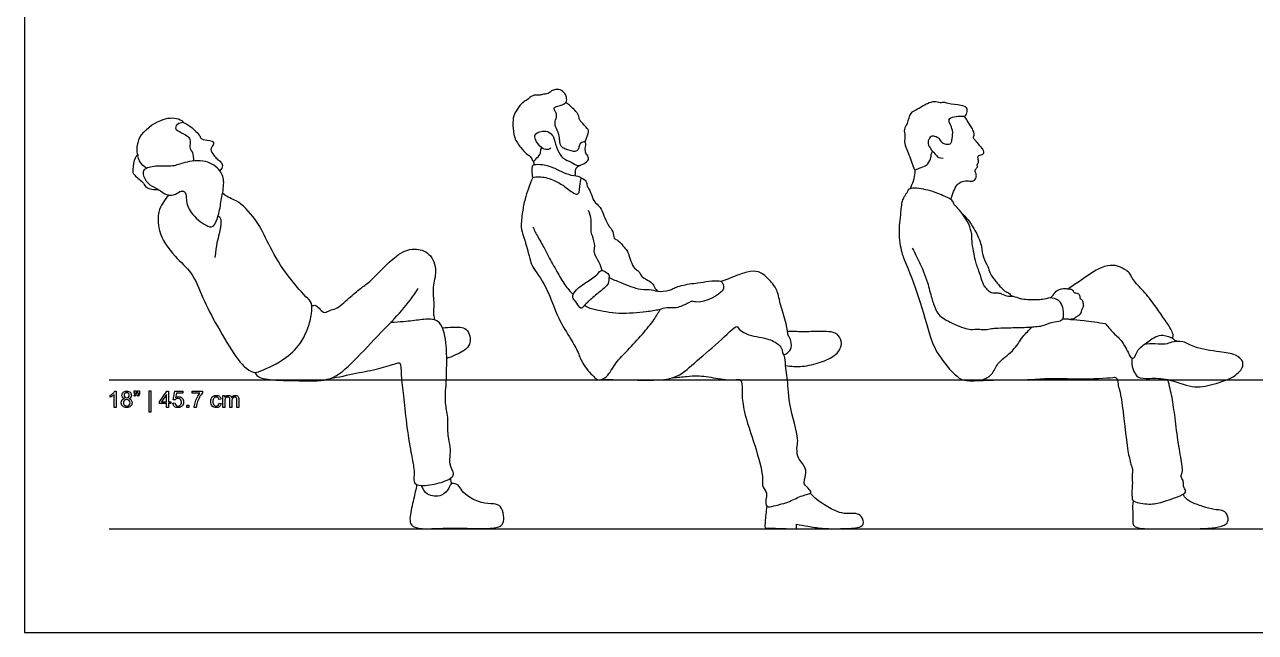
# Model space of a CAD drawing. Header units: millimetres. Extents: x 11.2 to 50.9, y -0.3 to 14.1.
# Drawn here: x 11.175 to 14.956, y 10.298 to 12.165 of the extents above; entities that cross this region are included whole.
import ezdxf

# ---------------------------------------------------------------- set-up
doc = ezdxf.new("R2010")
doc.units = ezdxf.units.MM
for name, color, linetype, true_color in [('AG-DIAGRAM', 7, 'Continuous', 0xfecc66), ('AG-GUIDES', 7, 'Continuous', 0xcccccc), ('AG-PEOPLE', 7, 'Continuous', 0x66ccff), ('X-VPRT', 6, 'Continuous', 0xff00ff)]:
    doc.layers.add(name, color=color, linetype=linetype, true_color=true_color)

msp = doc.modelspace()

# ---------------------------------------------------------------- linework, layer by layer
at = {"layer": 'AG-DIAGRAM'}
msp.add_line((11.4354, 10.6163), (21.0321, 10.6163), dxfattribs=at)
at = {"layer": 'AG-GUIDES'}
msp.add_line((11.4354, 11.0735), (21.0321, 11.0735), dxfattribs=at)
for points in [[(11.4527, 11.0393), (11.4567, 11.0393), (11.4567, 10.989)], [(11.5115, 11.0323), (11.5115, 11.0396), (11.5181, 11.0396), (11.5181, 11.0338)], [(11.522, 11.0323), (11.522, 11.0396), (11.5286, 11.0396), (11.5286, 11.0338)], [(11.6377, 11.0118), (11.6317, 11.0125), (11.6368, 11.0384), (11.6615, 11.0384), (11.6615, 11.0323), (11.6416, 11.0323), (11.6389, 11.0188)], [(11.6895, 11.0323), (11.6895, 11.0384), (11.722, 11.0384), (11.722, 11.0335)], [(11.4383, 11.0206), (11.4383, 11.0266)], [(11.4567, 10.989), (11.4506, 10.989), (11.4506, 11.0281)], [(11.5124, 11.023), (11.5109, 11.0254)], [(11.5148, 11.0323), (11.5115, 11.0323)], [(11.5229, 11.023), (11.5214, 11.0254)], [(11.5253, 11.0323), (11.522, 11.0323)], [(11.6308, 11.0019), (11.6371, 11.0025)], [(11.7139, 11.0323), (11.6895, 11.0323)], [(11.7783, 11.0146), (11.7723, 11.0137)], [(11.7729, 11.0022), (11.7789, 11.0013)], [(11.7841, 10.989), (11.7841, 11.0251), (11.7898, 11.0251), (11.7898, 11.02)], [(11.7904, 11.0076), (11.7904, 10.989), (11.7841, 10.989)], [(11.8118, 11.01), (11.8118, 10.989), (11.8058, 10.989), (11.8058, 11.0125)], [(11.8335, 11.0137), (11.8335, 10.989), (11.8271, 10.989), (11.8271, 11.0115)], [(11.7027, 10.989), (11.6964, 10.989)]]:
    msp.add_lwpolyline(points, dxfattribs=at)
for points in [[(11.5576, 10.9745), (11.5576, 11.0399), (11.563, 11.0399), (11.563, 10.9745)], [(11.6115, 10.989), (11.6115, 11.0007), (11.5898, 11.0007), (11.5898, 11.0064), (11.6127, 11.039), (11.6175, 11.039), (11.6175, 11.0064), (11.6244, 11.0064), (11.6244, 11.0007), (11.6175, 11.0007), (11.6175, 10.989)], [(11.6115, 11.0064), (11.6115, 11.029), (11.5958, 11.0064)], [(11.6732, 10.989), (11.6732, 10.9959), (11.6801, 10.9959), (11.6801, 10.989)]]:
    msp.add_lwpolyline(points, close=True, dxfattribs=at)
for points in [[(11.4473, 11.0323), (11.4497, 11.0347), (11.4515, 11.0368), (11.4527, 11.0393)], [(11.4783, 11.0353), (11.4811, 11.0378), (11.4844, 11.0393), (11.4889, 11.0393)], [(11.4889, 11.0393), (11.4931, 11.0393), (11.4967, 11.0378), (11.4994, 11.0353)], [(11.4383, 11.0266), (11.4416, 11.0281), (11.4446, 11.0302), (11.4473, 11.0323)], [(11.4446, 11.0239), (11.4422, 11.0224), (11.4401, 11.0212), (11.4383, 11.0206)], [(11.4506, 11.0281), (11.4491, 11.0266), (11.447, 11.0251), (11.4446, 11.0239)], [(11.4723, 11.0034), (11.4723, 11.0064), (11.4732, 11.0091), (11.4747, 11.0115)], [(11.4768, 10.9923), (11.4738, 10.9953), (11.4723, 10.9989), (11.4723, 11.0034)], [(11.4744, 11.0263), (11.4744, 11.0299), (11.4756, 11.0329), (11.4783, 11.0353)], [(11.4762, 11.02), (11.475, 11.0218), (11.4744, 11.0239), (11.4744, 11.0263)], [(11.4747, 11.0115), (11.4765, 11.0137), (11.4789, 11.0152), (11.482, 11.0161)], [(11.482, 11.0161), (11.4792, 11.017), (11.4774, 11.0182), (11.4762, 11.02)], [(11.4817, 11.0103), (11.4795, 11.0085), (11.4786, 11.0061), (11.4786, 11.0034)], [(11.4786, 11.0034), (11.4786, 11.0016), (11.4792, 10.9998), (11.4798, 10.9983)], [(11.4829, 11.0317), (11.4814, 11.0302), (11.4808, 11.0284), (11.4808, 11.0263)], [(11.4808, 11.0263), (11.4808, 11.0239), (11.4814, 11.0221), (11.4829, 11.0206)], [(11.4889, 11.0134), (11.4859, 11.0134), (11.4835, 11.0125), (11.4817, 11.0103)], [(11.4889, 11.0341), (11.4865, 11.0341), (11.4847, 11.0332), (11.4829, 11.0317)], [(11.4829, 11.0206), (11.4844, 11.0191), (11.4865, 11.0185), (11.4889, 11.0185)], [(11.4946, 11.0317), (11.4931, 11.0332), (11.4913, 11.0341), (11.4889, 11.0341)], [(11.4889, 11.0185), (11.4913, 11.0185), (11.4931, 11.0191), (11.4946, 11.0206)], [(11.4961, 11.0103), (11.4943, 11.0125), (11.4916, 11.0134), (11.4889, 11.0134)], [(11.497, 11.026), (11.497, 11.0284), (11.4961, 11.0302), (11.4946, 11.0317)], [(11.4946, 11.0206), (11.4961, 11.0221), (11.497, 11.0239), (11.497, 11.026)], [(11.5015, 11.02), (11.5003, 11.0182), (11.4985, 11.017), (11.4958, 11.0161)], [(11.4958, 11.0161), (11.4991, 11.0149), (11.5012, 11.0134), (11.503, 11.0112)], [(11.4991, 11.0031), (11.4991, 11.0061), (11.4982, 11.0085), (11.4961, 11.0103)], [(11.4961, 10.9959), (11.4982, 10.9977), (11.4991, 11.0001), (11.4991, 11.0031)], [(11.4994, 11.0353), (11.5021, 11.0326), (11.5033, 11.0296), (11.5033, 11.026)], [(11.5054, 11.0031), (11.5054, 10.9989), (11.5039, 10.9953), (11.5009, 10.9923)], [(11.5033, 11.026), (11.5033, 11.0236), (11.5027, 11.0218), (11.5015, 11.02)], [(11.503, 11.0112), (11.5045, 11.0088), (11.5054, 11.0061), (11.5054, 11.0031)], [(11.5109, 11.0254), (11.5121, 11.026), (11.513, 11.0266), (11.5136, 11.0278)], [(11.5169, 11.0272), (11.516, 11.0254), (11.5145, 11.0239), (11.5124, 11.023)], [(11.5136, 11.0278), (11.5142, 11.029), (11.5145, 11.0305), (11.5148, 11.0323)], [(11.5181, 11.0338), (11.5181, 11.0308), (11.5178, 11.0284), (11.5169, 11.0272)], [(11.5214, 11.0254), (11.5226, 11.026), (11.5235, 11.0266), (11.5241, 11.0278)], [(11.5274, 11.0272), (11.5265, 11.0254), (11.525, 11.0239), (11.5229, 11.023)], [(11.5241, 11.0278), (11.5247, 11.029), (11.525, 11.0305), (11.5253, 11.0323)], [(11.5286, 11.0338), (11.5286, 11.0308), (11.5283, 11.0284), (11.5274, 11.0272)], [(11.6356, 10.9917), (11.6329, 10.9944), (11.6311, 10.9977), (11.6308, 11.0019)], [(11.6371, 11.0025), (11.6377, 10.9992), (11.6389, 10.9971), (11.6404, 10.9953)], [(11.6413, 11.0152), (11.6398, 11.0143), (11.6386, 11.0131), (11.6377, 11.0118)], [(11.6389, 11.0188), (11.6419, 11.0209), (11.6449, 11.0221), (11.6482, 11.0221)], [(11.6467, 11.0167), (11.6446, 11.0167), (11.6428, 11.0161), (11.6413, 11.0152)], [(11.6545, 11.0137), (11.6524, 11.0155), (11.6497, 11.0167), (11.6467, 11.0167)], [(11.6482, 11.0221), (11.6527, 11.0221), (11.6564, 11.0206), (11.6594, 11.0176)], [(11.6542, 10.9965), (11.6564, 10.9986), (11.6573, 11.0016), (11.6573, 11.0052)], [(11.6573, 11.0052), (11.6573, 11.0088), (11.6564, 11.0115), (11.6545, 11.0137)], [(11.6594, 11.0176), (11.6624, 11.0146), (11.6639, 11.0106), (11.6639, 11.0058)], [(11.6639, 11.0058), (11.6639, 11.0013), (11.6627, 10.9974), (11.66, 10.9941)], [(11.6964, 10.989), (11.6964, 10.9929), (11.6973, 10.9974), (11.6988, 11.0031)], [(11.6988, 11.0031), (11.7003, 11.0085), (11.7024, 11.014), (11.7051, 11.0194)], [(11.7051, 11.0025), (11.7039, 10.9983), (11.703, 10.9938), (11.7027, 10.989)], [(11.7051, 11.0194), (11.7079, 11.0245), (11.7109, 11.0287), (11.7139, 11.0323)], [(11.7124, 11.02), (11.7094, 11.0143), (11.707, 11.0085), (11.7051, 11.0025)], [(11.722, 11.0335), (11.7187, 11.0302), (11.7157, 11.0257), (11.7124, 11.02)], [(11.7473, 11.0067), (11.7473, 11.0106), (11.7479, 11.0143), (11.7491, 11.017)], [(11.7518, 10.9929), (11.7488, 10.9962), (11.7473, 11.0007), (11.7473, 11.0067)], [(11.7491, 11.017), (11.7506, 11.02), (11.7524, 11.0224), (11.7551, 11.0236)], [(11.7564, 11.0176), (11.7545, 11.0155), (11.7536, 11.0118), (11.7536, 11.007)], [(11.7536, 11.007), (11.7536, 11.0022), (11.7545, 10.9986), (11.7564, 10.9965)], [(11.7551, 11.0236), (11.7579, 11.0251), (11.7606, 11.026), (11.7639, 11.026)], [(11.7642, 11.0209), (11.7609, 11.0209), (11.7585, 11.0197), (11.7564, 11.0176)], [(11.7639, 11.026), (11.7678, 11.026), (11.7711, 11.0248), (11.7735, 11.023)], [(11.7693, 11.0191), (11.7678, 11.0203), (11.766, 11.0209), (11.7642, 11.0209)], [(11.7723, 11.0137), (11.7717, 11.0161), (11.7708, 11.0179), (11.7693, 11.0191)], [(11.7699, 10.9953), (11.7714, 10.9968), (11.7723, 10.9989), (11.7729, 11.0022)], [(11.7735, 11.023), (11.7759, 11.0209), (11.7777, 11.0182), (11.7783, 11.0146)], [(11.7789, 11.0013), (11.7783, 10.9971), (11.7765, 10.9938), (11.7738, 10.9917)], [(11.7898, 11.02), (11.7907, 11.0218), (11.7922, 11.0233), (11.7943, 11.0242)], [(11.7913, 11.0152), (11.7907, 11.0134), (11.7904, 11.0109), (11.7904, 11.0076)], [(11.7946, 11.0191), (11.7931, 11.0182), (11.7919, 11.017), (11.7913, 11.0152)], [(11.7943, 11.0242), (11.7961, 11.0254), (11.7982, 11.026), (11.8006, 11.026)], [(11.7994, 11.0206), (11.7976, 11.0206), (11.7961, 11.0203), (11.7946, 11.0191)], [(11.8042, 11.0185), (11.8033, 11.02), (11.8015, 11.0206), (11.7994, 11.0206)], [(11.8006, 11.026), (11.8033, 11.026), (11.8054, 11.0254), (11.8073, 11.0242)], [(11.8058, 11.0125), (11.8058, 11.0152), (11.8051, 11.0173), (11.8042, 11.0185)], [(11.8073, 11.0242), (11.8091, 11.023), (11.8103, 11.0215), (11.8109, 11.0197)], [(11.8109, 11.0197), (11.8139, 11.0239), (11.8175, 11.026), (11.822, 11.026)], [(11.8145, 11.0182), (11.8127, 11.0164), (11.8118, 11.0137), (11.8118, 11.01)], [(11.8208, 11.0206), (11.8181, 11.0206), (11.816, 11.0197), (11.8145, 11.0182)], [(11.8244, 11.0197), (11.8235, 11.0203), (11.8223, 11.0206), (11.8208, 11.0206)], [(11.822, 11.026), (11.8256, 11.026), (11.8286, 11.0248), (11.8304, 11.023)], [(11.8265, 11.017), (11.8262, 11.0182), (11.8256, 11.0191), (11.8244, 11.0197)], [(11.8271, 11.0115), (11.8271, 11.0143), (11.8271, 11.0158), (11.8265, 11.017)], [(11.8304, 11.023), (11.8323, 11.0209), (11.8335, 11.0179), (11.8335, 11.0137)], [(11.4889, 10.9884), (11.4841, 10.9884), (11.4798, 10.9896), (11.4768, 10.9923)], [(11.4798, 10.9983), (11.4808, 10.9965), (11.482, 10.9953), (11.4838, 10.9944)], [(11.4838, 10.9944), (11.4853, 10.9935), (11.4871, 10.9929), (11.4889, 10.9929)], [(11.4889, 10.9929), (11.4919, 10.9929), (11.4943, 10.9941), (11.4961, 10.9959)], [(11.5009, 10.9923), (11.4979, 10.9896), (11.4937, 10.9884), (11.4889, 10.9884)], [(11.6467, 10.9884), (11.6422, 10.9884), (11.6386, 10.9893), (11.6356, 10.9917)], [(11.6404, 10.9953), (11.6422, 10.9938), (11.6443, 10.9929), (11.6467, 10.9929)], [(11.6467, 10.9929), (11.6497, 10.9929), (11.6521, 10.9941), (11.6542, 10.9965)], [(11.66, 10.9941), (11.6567, 10.9899), (11.6524, 10.9884), (11.6467, 10.9884)], [(11.7639, 10.9884), (11.7588, 10.9884), (11.7548, 10.9896), (11.7518, 10.9929)], [(11.7564, 10.9965), (11.7582, 10.9941), (11.7606, 10.9932), (11.7636, 10.9932)], [(11.7636, 10.9932), (11.766, 10.9932), (11.7681, 10.9938), (11.7699, 10.9953)], [(11.7738, 10.9917), (11.7711, 10.9893), (11.7678, 10.9884), (11.7639, 10.9884)]]:
    msp.add_open_spline(points, degree=3, dxfattribs=at)
at = {"layer": 'AG-PEOPLE'}
for p, q in [((13.546, 10.6163), (13.5464, 10.6298)), ((13.4494, 10.6188), (13.546, 10.6163))]:
    msp.add_line(p, q, dxfattribs=at)
for points, knots in [([(12.7761, 11.8371), (12.7829, 11.8364), (12.7937, 11.8289), (12.8014, 11.8194), (12.8068, 11.7888), (12.8232, 11.7588), (12.8359, 11.7499), (12.8598, 11.7397), (12.8763, 11.7277), (12.8974, 11.7404), (12.9099, 11.7489), (12.9054, 11.7629), (12.9015, 11.7664), (12.9007, 11.767), (12.8995, 11.7689), (12.8976, 11.773), (12.8988, 11.7785), (12.8963, 11.7821), (12.8974, 11.7876), (12.9005, 11.7982), (12.8972, 11.804), (12.8972, 11.805), (12.8925, 11.8052), (12.8824, 11.8022), (12.8781, 11.792), (12.8761, 11.7765), (12.8663, 11.7751), (12.8623, 11.7752), (12.8621, 11.7752), (12.8515, 11.7775), (12.8354, 11.7823), (12.8215, 11.79), (12.8183, 11.8095), (12.8181, 11.827), (12.808, 11.8449), (12.8022, 11.8646), (12.81, 11.8792), (12.8092, 11.8928), (12.7973, 11.9101), (12.8142, 11.9142), (12.8415, 11.9218), (12.8403, 11.9421), (12.8358, 11.9531), (12.8205, 11.9662), (12.8064, 11.9663), (12.7932, 11.9619), (12.7848, 11.9516), (12.7655, 11.9506), (12.7559, 11.947), (12.7342, 11.9498), (12.72, 11.9326), (12.7049, 11.9277), (12.6875, 11.9039), (12.6756, 11.8849), (12.6745, 11.854), (12.6775, 11.8169), (12.6986, 11.7867), (12.7145, 11.7687), (12.733, 11.7584), (12.7356, 11.7403), (12.7496, 11.7563), (12.7624, 11.7678), (12.7593, 11.7788), (12.7635, 11.7866)], [1.445852, 1.445852, 1.445852, 1.445852, 1.690746, 1.892472, 2.234054, 2.572788, 2.798981, 3.092953, 3.345387, 3.620028, 3.835567, 4.058708, 4.118087, 4.118087, 4.118087, 4.268232, 4.401159, 4.519097, 4.64625, 5.13483, 5.197915, 5.197915, 5.197915, 5.412568, 5.600515, 5.814161, 6.012938, 6.012938, 6.012938, 6.019259, 6.326278, 6.544876, 6.792598, 7.036721, 7.298945, 7.557306, 7.78436, 8.000079, 8.233677, 8.441985, 8.742079, 8.976112, 9.179495, 9.431278, 9.646539, 9.85673, 10.064358, 10.310184, 10.501412, 10.759861, 11.022685, 11.252355, 11.560653, 11.83703, 12.153445, 12.509178, 12.85799, 13.144819, 13.409207, 13.604443, 13.831104, 14.078165, 14.282533, 14.282533, 14.282533, 14.282533]), ([(12.8972, 11.805), (12.9106, 11.837), (12.9038, 11.8457), (12.8859, 11.8654), (12.8792, 11.8721), (12.877, 11.8859), (12.8717, 11.8953), (12.8585, 11.9086), (12.846, 11.9196), (12.8404, 11.9237), (12.8376, 11.9256)], [1.065916, 1.065916, 1.065916, 1.065916, 1.391529, 1.827846, 2.089567, 2.391079, 2.671019, 3.036065, 3.382907, 3.651293, 3.651293, 3.651293, 3.651293]), ([(13.9916, 11.8043), (13.9944, 11.8018), (14.0008, 11.7976), (14.0133, 11.7974), (14.0218, 11.8), (14.0231, 11.81), (14.027, 11.8326), (14.0245, 11.8423), (14.02, 11.8566), (14.0132, 11.8688), (14.0162, 11.8779), (14.0364, 11.8847), (14.0575, 11.8825), (14.0678, 11.8847), (14.0711, 11.9018), (14.0699, 11.9102), (14.0508, 11.9185), (14.0125, 11.9199), (13.9988, 11.9277), (13.9871, 11.9224), (13.9687, 11.9309), (13.9483, 11.9218), (13.9336, 11.9145), (13.9132, 11.9011), (13.893, 11.8956), (13.8884, 11.8596), (13.874, 11.8449), (13.8807, 11.822), (13.8762, 11.8035), (13.8852, 11.7813), (13.9021, 11.7373), (13.9083, 11.7157), (13.9189, 11.7233), (13.9394, 11.7298), (13.9506, 11.7356), (13.9601, 11.7566), (13.9588, 11.7626), (13.9618, 11.772), (13.9639, 11.7761)], [0, 0, 0, 0, 0.185161, 0.379745, 0.53168, 0.700571, 0.965531, 1.143902, 1.357897, 1.561661, 1.713046, 1.961913, 2.221525, 2.385761, 2.605503, 2.757067, 2.998144, 3.346643, 3.55842, 3.741429, 3.981833, 4.235902, 4.465567, 4.736535, 4.977604, 5.295342, 5.540459, 5.796836, 6.031665, 6.301386, 6.693844, 6.924118, 7.091782, 7.350468, 7.553264, 7.806908, 7.948337, 8.155121, 8.155121, 8.155121, 8.155121]), ([(11.5503, 11.7235), (11.5447, 11.7267), (11.5337, 11.7354), (11.519, 11.7617), (11.5198, 11.8248), (11.5899, 11.8763), (11.6441, 11.8815), (11.6686, 11.8624), (11.6467, 11.8639), (11.6329, 11.8444), (11.6585, 11.8326), (11.6903, 11.8152), (11.6786, 11.7868), (11.6933, 11.7732), (11.6941, 11.7545), (11.6934, 11.7457)], [0, 0, 0, 0, 0.257861, 0.567904, 1.008064, 1.538532, 1.969068, 2.212939, 2.427244, 2.668448, 2.950651, 3.285982, 3.569715, 3.814963, 4.115658, 4.115658, 4.115658, 4.115658]), ([(14.0207, 11.6275), (14.0226, 11.6358), (14.0279, 11.6515), (14.0386, 11.6733), (14.0512, 11.6828), (14.0696, 11.6858), (14.0862, 11.6825), (14.0945, 11.6876), (14.0983, 11.6949), (14.0992, 11.7064), (14.0938, 11.7132), (14.0951, 11.7203), (14.1032, 11.7266), (14.1014, 11.7318), (14.1002, 11.7352), (14.1036, 11.7375), (14.1061, 11.7428), (14.1036, 11.7523), (14.1023, 11.7622), (14.1092, 11.7634), (14.1168, 11.7658), (14.1207, 11.7684), (14.122, 11.7746), (14.1185, 11.7828), (14.1089, 11.7922), (14.0969, 11.8074), (14.0908, 11.8139), (14.0888, 11.8201), (14.0926, 11.8254), (14.0913, 11.8351), (14.0842, 11.8482), (14.0705, 11.8705), (14.0647, 11.8792), (14.0616, 11.8836)], [0, 0, 0, 0, 0.280748, 0.550075, 0.764107, 1.001531, 1.227434, 1.389534, 1.546123, 1.729893, 1.888095, 2.028448, 2.197595, 2.319385, 2.415871, 2.519862, 2.648287, 2.825148, 2.986815, 3.11927, 3.277444, 3.393243, 3.524328, 3.684065, 3.890501, 4.136343, 4.301979, 4.432193, 4.566532, 4.730831, 4.94801, 5.231184, 5.453729, 5.453729, 5.453729, 5.453729]), ([(11.6618, 11.8649), (11.6703, 11.8609), (11.6856, 11.8527), (11.7146, 11.8242), (11.7172, 11.811), (11.7427, 11.8107), (11.7589, 11.8035), (11.7513, 11.789), (11.745, 11.7808), (11.7567, 11.7629), (11.7652, 11.7516), (11.7794, 11.7437), (11.7846, 11.7308), (11.7804, 11.7208), (11.7748, 11.7157)], [0, 0, 0, 0, 0.309353, 0.67237, 0.867664, 1.151067, 1.372433, 1.581794, 1.761305, 2.016865, 2.240676, 2.465484, 2.664179, 2.942346, 2.942346, 2.942346, 2.942346]), ([(12.7912, 11.7848), (12.7879, 11.7827), (12.7798, 11.779), (12.7604, 11.7852), (12.7437, 11.8105), (12.7398, 11.8272), (12.7567, 11.8372), (12.7683, 11.8379), (12.7761, 11.8371)], [0, 0, 0, 0, 0.197159, 0.444869, 0.760197, 0.980216, 1.209138, 1.445852, 1.445852, 1.445852, 1.445852]), ([(13.9916, 11.8043), (13.9893, 11.8089), (13.983, 11.8173), (13.9679, 11.823), (13.9552, 11.8216), (13.948, 11.8016), (13.9555, 11.7854), (13.9762, 11.7615), (13.9833, 11.7552), (13.9965, 11.7549)], [0, 0, 0, 0, 0.240226, 0.482157, 0.685671, 0.945226, 1.207032, 1.5524, 1.767972, 1.767972, 1.767972, 1.767972]), ([(11.5248, 11.7652), (11.5209, 11.7623), (11.5117, 11.7564), (11.5065, 11.7167), (11.5084, 11.7039), (11.5426, 11.6789), (11.5467, 11.6624), (11.5736, 11.6563), (11.5854, 11.6585)], [0, 0, 0, 0, 0.221669, 0.576679, 0.888883, 1.252432, 1.485872, 1.834986, 1.834986, 1.834986, 1.834986]), ([(11.6722, 11.6265), (11.6715, 11.6355), (11.6729, 11.6502), (11.6544, 11.6562), (11.6397, 11.6413), (11.6105, 11.6388), (11.5814, 11.6636), (11.5523, 11.6725), (11.536, 11.7081), (11.5446, 11.7245), (11.5856, 11.7322), (11.6309, 11.7272), (11.6663, 11.743), (11.7327, 11.7522), (11.7786, 11.7187), (11.7906, 11.6797), (11.7794, 11.6299), (11.7742, 11.5871), (11.7572, 11.5386), (11.7299, 11.5477), (11.6822, 11.5843), (11.6733, 11.6142), (11.6722, 11.6265)], [0, 0, 0, 0, 0.276214, 0.491433, 0.747196, 1.047394, 1.400951, 1.724492, 2.066476, 2.288038, 2.652634, 3.046879, 3.409452, 3.876493, 4.297409, 4.657048, 5.065482, 5.467856, 5.849215, 6.11702, 6.567982, 6.944897, 6.944897, 6.944897, 6.944897]), ([(12.7361, 11.695), (12.7343, 11.6962), (12.7335, 11.711), (12.733, 11.7326), (12.7423, 11.7346), (12.7678, 11.7356), (12.8055, 11.7234), (12.8307, 11.7088), (12.8602, 11.699), (12.8889, 11.6975), (12.879, 11.6779), (12.8819, 11.6311), (12.8429, 11.6613), (12.8158, 11.6804), (12.7787, 11.6968), (12.7484, 11.6988), (12.7361, 11.695)], [0, 0, 0, 0, 0.234956, 0.510792, 0.66659, 0.965206, 1.345265, 1.671154, 2.012969, 2.290992, 2.5404, 2.88638, 3.226809, 3.594062, 3.980562, 4.332839, 4.332839, 4.332839, 4.332839]), ([(12.7377, 11.7456), (12.7382, 11.7438), (12.739, 11.7402), (12.7395, 11.736), (12.7396, 11.7339)], [0, 0, 0, 0, 0.1362305, 0.2759392, 0.2759392, 0.2759392, 0.2759392]), ([(12.8671, 11.6992), (12.8667, 11.7029), (12.8669, 11.7109), (12.8682, 11.7253), (12.8759, 11.7298), (12.8834, 11.7332)], [0.0195294, 0.0195294, 0.0195294, 0.0195294, 0.2129457, 0.4314221, 0.6557143, 0.6557143, 0.6557143, 0.6557143]), ([(13.8955, 11.6608), (13.8974, 11.6647), (13.9011, 11.6725), (13.9103, 11.699), (13.9108, 11.7122), (13.9107, 11.719)], [0, 0, 0, 0, 0.2007614, 0.4897763, 0.7406328, 0.7406328, 0.7406328, 0.7406328]), ([(12.7361, 11.695), (12.7263, 11.674), (12.7112, 11.6295), (12.7047, 11.5918), (12.6978, 11.5407), (12.7093, 11.5139), (12.7287, 11.4375), (12.7349, 11.4205), (12.7833, 11.3553), (12.8109, 11.2624), (12.8532, 11.2009), (12.8762, 11.1578), (12.8894, 11.1192), (12.9256, 11.0795), (12.9408, 11.0706), (12.967, 11.0825), (12.9902, 11.128), (13.0283, 11.1646), (13.0727, 11.2132), (13.1088, 11.2571), (13.1214, 11.2791), (13.1272, 11.29)], [0, 0, 0, 0, 0.483664, 0.853962, 1.25087, 1.583226, 2.084456, 2.345088, 2.846999, 3.434795, 3.933473, 4.330616, 4.707015, 5.125192, 5.353384, 5.636707, 6.047015, 6.473928, 6.947796, 7.384281, 7.736785, 7.736785, 7.736785, 7.736785]), ([(12.8833, 11.6944), (12.9029, 11.6885), (12.8993, 11.6753), (12.9093, 11.6585), (12.9158, 11.6456), (12.9233, 11.6186), (12.9466, 11.6058), (12.9633, 11.5497), (12.9845, 11.5311), (12.9831, 11.5065), (13.0008, 11.5033), (13.0161, 11.4796), (13.0263, 11.4718), (13.0331, 11.4489), (13.0456, 11.4136), (13.0631, 11.4083), (13.0674, 11.3903), (13.0879, 11.3818), (13.1087, 11.3661), (13.1092, 11.3562), (13.1166, 11.3489), (13.1205, 11.3461)], [0, 0, 0, 0, 0.595035, 0.842249, 1.070285, 1.362534, 1.657383, 2.092108, 2.40042, 2.65552, 2.880875, 3.181154, 3.396609, 3.664655, 4.331076, 4.577232, 4.810098, 5.412422, 5.686176, 5.867571, 6.087028, 6.087028, 6.087028, 6.087028]), ([(11.6197, 11.6412), (11.6089, 11.6317), (11.5976, 11.6124), (11.5859, 11.5929), (11.5818, 11.5279), (11.6322, 11.4533), (11.6936, 11.4031), (11.7231, 11.3214), (11.7648, 11.2405), (11.8221, 11.1461), (11.8482, 11.1144), (11.877, 11.0934), (11.903, 11.0998), (11.982, 11.1387), (12.0259, 11.1879), (12.0467, 11.2316), (12.0575, 11.2753), (12.0594, 11.31), (12.0371, 11.3299), (11.9711, 11.4054), (11.9246, 11.489), (11.8894, 11.5663), (11.8287, 11.6287), (11.8008, 11.6319), (11.7834, 11.6471)], [-0.336348, -0.336348, -0.336348, -0.336348, -0.041613, 0.34882, 0.797725, 1.364032, 1.827095, 2.34469, 2.925059, 3.535466, 3.914255, 4.237809, 4.527126, 5.072466, 5.554859, 5.956928, 6.351851, 6.677288, 6.981025, 7.561776, 8.147273, 8.693068, 9.222069, 9.584404, 9.584404, 9.584404, 9.584404]), ([(13.9017, 11.4785), (13.9103, 11.4622), (13.9264, 11.4285), (13.9364, 11.4064), (13.949, 11.3727), (13.9545, 11.3489), (13.9615, 11.3243), (13.9669, 11.3074), (13.975, 11.2862), (13.9848, 11.2689), (14.0136, 11.2534), (14.0303, 11.2438), (14.0605, 11.2331), (14.0808, 11.2265), (14.1053, 11.231), (14.1214, 11.2263), (14.1414, 11.2308), (14.1579, 11.2324), (14.19, 11.2339), (14.2098, 11.2337), (14.2573, 11.235), (14.2801, 11.237), (14.3028, 11.2388), (14.3317, 11.2527), (14.3559, 11.2537), (14.3623, 11.2587), (14.3675, 11.2674), (14.3659, 11.2908), (14.3595, 11.313), (14.332, 11.3292), (14.3068, 11.3202), (14.2876, 11.3193), (14.2632, 11.3191), (14.2387, 11.3208), (14.2288, 11.3246), (14.2076, 11.3319), (14.1972, 11.3272), (14.1763, 11.3385), (14.1633, 11.3403), (14.1435, 11.3391), (14.133, 11.3496), (14.1225, 11.3616), (14.1179, 11.3717), (14.1116, 11.3919), (14.1087, 11.4021), (14.1001, 11.4245), (14.0949, 11.4405), (14.0901, 11.4681), (14.0844, 11.5003), (14.0856, 11.5163), (14.0825, 11.5303), (14.0734, 11.5618), (14.0409, 11.6033), (14.029, 11.6108), (14.028, 11.6265), (13.9886, 11.643), (13.9405, 11.6615), (13.8889, 11.6641), (13.8869, 11.6498), (13.8805, 11.6429), (13.8763, 11.6337), (13.8685, 11.6221), (13.8657, 11.5776), (13.8567, 11.5137), (13.8713, 11.4555), (13.8751, 11.4472), (13.8768, 11.4434)], [0, 0, 0, 0, 0.413405, 0.693845, 1.01897, 1.300006, 1.575102, 1.811362, 2.07079, 2.318904, 2.628017, 2.880233, 3.188729, 3.449025, 3.717456, 3.944758, 4.187188, 4.420237, 4.726003, 4.986185, 5.363408, 5.633615, 5.892017, 6.210353, 6.477609, 6.624664, 6.791869, 7.055961, 7.322198, 7.617679, 7.896664, 8.139017, 8.416535, 8.686317, 8.873973, 9.126355, 9.310843, 9.569244, 9.778705, 10.015001, 10.225206, 10.443163, 10.63211, 10.881197, 11.070715, 11.335431, 11.566783, 11.860787, 12.180536, 12.397872, 12.597933, 12.919573, 13.322248, 13.520707, 13.711633, 14.055933, 14.481256, 14.850729, 15.028035, 15.195149, 15.367065, 15.565215, 15.925544, 16.390796, 16.80789, 17.004443, 17.004443, 17.004443, 17.004443]), ([(11.7696, 11.5765), (11.7761, 11.5746), (11.7811, 11.559), (11.7719, 11.5175), (11.7638, 11.4889), (11.7597, 11.4494)], [0, 0, 0, 0, 0.267028, 0.658459, 1.163422, 1.163422, 1.163422, 1.163422]), ([(12.9497, 11.4095), (12.9468, 11.4177), (12.942, 11.4336), (12.9209, 11.4635), (12.9294, 11.4838), (12.9188, 11.5166), (12.9142, 11.5319), (12.9177, 11.5656), (12.9112, 11.5847), (12.9073, 11.5942)], [0, 0, 0, 0, 0.296132, 0.631488, 0.895668, 1.225111, 1.463764, 1.791627, 2.114238, 2.114238, 2.114238, 2.114238]), ([(14.0556, 11.5836), (14.0728, 11.5684), (14.1038, 11.5197), (14.1153, 11.4829), (14.1178, 11.4503), (14.1353, 11.4217), (14.139, 11.4005), (14.156, 11.3796), (14.1642, 11.3689), (14.1728, 11.358), (14.1862, 11.3451), (14.198, 11.3417), (14.2047, 11.3341), (14.2072, 11.33)], [0.139536, 0.139536, 0.139536, 0.139536, 0.392934, 0.758539, 1.075692, 1.386978, 1.650744, 1.962979, 2.169765, 2.370398, 2.582605, 2.77661, 2.98652, 2.98652, 2.98652, 2.98652]), ([(12.7359, 11.543), (12.7413, 11.5325), (12.7518, 11.5122), (12.7738, 11.4746), (12.7844, 11.4504), (12.8109, 11.4063), (12.8325, 11.3652), (12.8508, 11.3448), (12.8602, 11.3354)], [0, 0, 0, 0, 0.34573, 0.721926, 1.024704, 1.436342, 1.83726, 2.203481, 2.203481, 2.203481, 2.203481]), ([(12.0576, 11.301), (12.0618, 11.3021), (12.072, 11.3047), (12.0813, 11.2897), (12.0972, 11.277), (12.1129, 11.2889), (12.1335, 11.2897), (12.1721, 11.3252), (12.207, 11.3556), (12.2378, 11.3735), (12.313, 11.4594), (12.3699, 11.4804), (12.4235, 11.4657), (12.444, 11.4067), (12.426, 11.3599), (12.434, 11.3065), (12.43, 11.2789), (12.4333, 11.263), (12.4348, 11.2576)], [0, 0, 0, 0, 0.212785, 0.505489, 0.755437, 0.98912, 1.247141, 1.665222, 2.060396, 2.412203, 3.02812, 3.480538, 3.882528, 4.314512, 4.728021, 5.149673, 5.481362, 5.653871, 5.653871, 5.653871, 5.653871]), ([(13.8768, 11.4434), (13.8929, 11.4051), (13.9226, 11.3315), (13.956, 11.2033), (13.9821, 11.1449), (14.0434, 11.0737), (14.0775, 11.0696), (14.1521, 11.0742), (14.2474, 11.0726), (14.3065, 11.0779), (14.3653, 11.0785), (14.4203, 11.0747), (14.5123, 11.0796), (14.5279, 11.0824), (14.5319, 11.0752), (14.5349, 11.0502), (14.5447, 11.0267), (14.5602, 10.8713), (14.5693, 10.8273), (14.576, 10.806), (14.5795, 10.7943), (14.5752, 10.7803), (14.5794, 10.7575), (14.5744, 10.725), (14.5776, 10.7136), (14.5762, 10.6979), (14.6277, 10.6899), (14.663, 10.6945), (14.7137, 10.7135), (14.7447, 10.7253), (14.7382, 10.7401), (14.7333, 10.7499), (14.7357, 10.7648), (14.7245, 10.7765), (14.7332, 10.7898), (14.7295, 10.8177), (14.7182, 10.8802), (14.709, 10.9562), (14.7004, 11.021), (14.6917, 11.0543), (14.6869, 11.0742)], [0, 0, 0, 0, 0.61865, 1.245552, 1.705603, 2.220079, 2.533908, 3.008134, 3.555365, 3.993837, 4.407076, 4.985719, 5.910499, 6.141435, 6.524614, 6.801121, 7.083353, 7.789601, 8.178857, 8.423391, 8.611206, 8.813282, 9.08501, 9.401076, 9.591225, 9.773297, 10.145456, 10.528664, 10.942788, 11.233368, 11.422146, 11.607283, 11.815637, 12.020993, 12.21844, 12.502482, 12.946869, 13.438884, 13.887768, 14.322886, 14.322886, 14.322886, 14.322886]), ([(14.3873, 11.2594), (14.4011, 11.2583), (14.4287, 11.2558), (14.4727, 11.25), (14.4945, 11.2465), (14.5007, 11.2398), (14.5192, 11.2159), (14.5472, 11.1938), (14.5582, 11.1671), (14.567, 11.1564), (14.5704, 11.1409), (14.5861, 11.1381), (14.5903, 11.1666), (14.6272, 11.1916), (14.6676, 11.2205), (14.7048, 11.1963), (14.7025, 11.2207), (14.6805, 11.2535), (14.6545, 11.2912), (14.6232, 11.3355), (14.5872, 11.3707), (14.5762, 11.388), (14.5694, 11.402), (14.5542, 11.4137), (14.5289, 11.4249), (14.5157, 11.4255), (14.4781, 11.4219), (14.4199, 11.3783), (14.3937, 11.3622), (14.3805, 11.3532)], [0, 0, 0, 0, 0.357854, 0.809789, 0.809789, 0.809789, 1.15113, 1.49184, 1.780502, 1.988099, 2.197852, 2.372811, 2.639089, 3.012955, 3.398049, 3.704325, 3.90555, 4.258938, 4.639341, 5.053826, 5.445751, 5.692037, 5.902174, 6.146332, 6.433226, 6.632093, 6.959791, 7.43194, 7.815967, 7.815967, 7.815967, 7.815967]), ([(12.8602, 11.3354), (12.8586, 11.3312), (12.8585, 11.3227), (12.8719, 11.3113), (12.882, 11.2873), (12.8961, 11.3028), (12.9058, 11.3147), (12.9376, 11.341), (12.971, 11.3666), (12.9692, 11.3858), (12.9726, 11.3959), (12.9599, 11.4052), (12.9458, 11.4129), (12.9356, 11.3973), (12.903, 11.374), (12.8749, 11.3568), (12.8625, 11.3415), (12.8602, 11.3354)], [0, 0, 0, 0, 0.196936, 0.443348, 0.703441, 0.919647, 1.155755, 1.531519, 1.903878, 2.140358, 2.313293, 2.533886, 2.747276, 2.973028, 3.343175, 3.686475, 3.970844, 3.970844, 3.970844, 3.970844]), ([(12.9703, 11.388), (12.9821, 11.3824), (13.0052, 11.3728), (13.0666, 11.3479), (13.1007, 11.3529), (13.1261, 11.3418), (13.1639, 11.3502), (13.172, 11.3582), (13.2177, 11.3697), (13.2428, 11.3703), (13.2768, 11.3783), (13.3127, 11.3784), (13.3242, 11.3671), (13.3224, 11.353), (13.3141, 11.34), (13.2611, 11.3038), (13.2235, 11.3162), (13.2111, 11.3077), (13.1768, 11.2914), (13.1475, 11.2972), (13.1229, 11.2877), (13.0824, 11.282), (13.0006, 11.2733), (12.9325, 11.2878), (12.9076, 11.2935), (12.8955, 11.3024)], [0, 0, 0, 0, 0.369025, 0.843121, 1.183135, 1.491341, 1.841361, 2.048745, 2.440676, 2.748575, 3.098147, 3.453976, 3.780617, 5.092213, 5.275551, 7.51071, 7.868019, 8.097623, 8.451039, 8.770711, 9.061692, 9.434687, 9.975287, 10.476495, 10.788021, 10.788021, 10.788021, 10.788021]), ([(12.9499, 11.0755), (12.9805, 11.0736), (13.0389, 11.0745), (13.1728, 11.0673), (13.2324, 11.1276), (13.3009, 11.1816), (13.3635, 11.2443), (13.3661, 11.231), (13.3939, 11.2088), (13.455, 11.2034), (13.4914, 11.1846), (13.5026, 11.1673), (13.5038, 11.1527), (13.513, 11.1503), (13.5235, 11.1615), (13.5324, 11.172), (13.5287, 11.1997), (13.5197, 11.2074), (13.5156, 11.2488), (13.4963, 11.3006), (13.4893, 11.346), (13.4733, 11.3686), (13.4589, 11.3857), (13.4306, 11.4102), (13.3942, 11.4056), (13.3571, 11.3922), (13.3373, 11.3841), (13.3148, 11.3755)], [0, 0, 0, 0, 0.556327, 1.207617, 1.722118, 2.297891, 2.795701, 2.931507, 3.260808, 3.725043, 4.091034, 4.346249, 4.55413, 4.703754, 4.921417, 5.140034, 5.430347, 5.62469, 5.983159, 6.429048, 6.819857, 7.114637, 7.390528, 7.731855, 8.075182, 8.452091, 8.725564, 8.725564, 8.725564, 8.725564]), ([(11.8825, 11.0964), (11.8849, 11.092), (11.8903, 11.0805), (11.9403, 11.071), (12.0307, 11.0716), (12.1187, 11.0677), (12.1889, 11.1319), (12.2683, 11.2193), (12.3348, 11.2839), (12.3688, 11.331), (12.3844, 11.3546)], [0, 0, 0, 0, 0.225633, 0.619559, 1.18664, 1.722298, 2.27559, 2.914157, 3.478072, 4.015458, 4.015458, 4.015458, 4.015458]), ([(14.3266, 11.3251), (14.3291, 11.3281), (14.3347, 11.3336), (14.3466, 11.3518), (14.3712, 11.355), (14.3824, 11.3527), (14.396, 11.3514), (14.3966, 11.3397), (14.4117, 11.3418), (14.4165, 11.3305), (14.4163, 11.3224), (14.4257, 11.3197), (14.4254, 11.3076), (14.4286, 11.2993), (14.4224, 11.2922), (14.4206, 11.2822), (14.4177, 11.2759), (14.4117, 11.2695), (14.404, 11.2661), (14.3979, 11.2607), (14.389, 11.2591), (14.377, 11.2597), (14.3677, 11.26), (14.363, 11.2604)], [0, 0, 0, 0, 0.189051, 0.441284, 0.707752, 0.902728, 1.090574, 1.250375, 1.44186, 1.623432, 1.772446, 1.925173, 2.109644, 2.269951, 2.431403, 2.607378, 2.75292, 2.914421, 3.07544, 3.230346, 3.393507, 3.585566, 3.794668, 3.794668, 3.794668, 3.794668]), ([(12.1144, 11.0782), (12.138, 11.0817), (12.1993, 11.0959), (12.259, 11.1055), (12.3151, 11.1238), (12.3329, 11.1288), (12.3296, 11.0912), (12.3407, 11.0228), (12.3459, 10.9471), (12.3618, 10.8493), (12.3705, 10.8075), (12.3729, 10.7825), (12.3673, 10.7512), (12.4082, 10.7467), (12.4609, 10.7585), (12.4896, 10.7728), (12.4948, 10.7883), (12.4813, 10.8075), (12.4813, 10.8372), (12.4852, 10.8661), (12.4735, 10.9032), (12.4777, 10.963), (12.4647, 11.0026), (12.4711, 11.0636), (12.4717, 11.1176), (12.4725, 11.1755), (12.4591, 11.2569), (12.4113, 11.2617), (12.3694, 11.2548), (12.3302, 11.2513), (12.2995, 11.2496)], [0, 0, 0, 0, 0.485116, 0.98765, 1.423035, 1.668586, 2.144224, 2.60843, 3.126731, 3.59901, 3.968017, 4.259204, 4.543182, 4.871073, 5.308183, 5.622736, 5.828049, 6.093973, 6.408066, 6.713207, 6.992039, 7.355814, 7.729041, 8.173914, 8.595566, 9.045134, 9.53744, 9.892611, 10.285295, 10.671307, 10.671307, 10.671307, 10.671307]), ([(12.4588, 11.2336), (12.4692, 11.2348), (12.4936, 11.2351), (12.5379, 11.2386), (12.5517, 11.1761), (12.5078, 11.1539), (12.4831, 11.1428), (12.4719, 11.1394)], [0.102814, 0.102814, 0.102814, 0.102814, 0.384466, 0.759556, 1.157182, 1.557299, 1.861539, 1.861539, 1.861539, 1.861539]), ([(14.1088, 11.0716), (14.1222, 11.0749), (14.1504, 11.0875), (14.1603, 11.127), (14.2131, 11.1602), (14.2393, 11.2063), (14.26, 11.2263), (14.27, 11.2361)], [0, 0, 0, 0, 0.356195, 0.696057, 1.124684, 1.528897, 1.888517, 1.888517, 1.888517, 1.888517]), ([(13.5123, 11.1178), (13.5292, 11.1148), (13.5639, 11.1122), (13.6199, 11.1264), (13.6649, 11.1453), (13.6875, 11.1769), (13.6807, 11.2062), (13.6587, 11.2244), (13.5985, 11.2212), (13.5476, 11.2216), (13.5279, 11.2217), (13.5185, 11.2218)], [0, 0, 0, 0, 0.416198, 0.856915, 1.261884, 1.605395, 1.902373, 2.192564, 2.64035, 3.060117, 3.368336, 3.368336, 3.368336, 3.368336]), ([(14.5772, 11.1402), (14.576, 11.1338), (14.5747, 11.1156), (14.5811, 11.1012), (14.5906, 11.0854), (14.5942, 11.0831), (14.6027, 11.0776), (14.6339, 11.0783), (14.688, 11.0791), (14.7613, 11.0458), (14.825, 11.0582), (14.8944, 11.0809), (14.917, 11.11), (14.9172, 11.1232), (14.9191, 11.1321), (14.8926, 11.1545), (14.8453, 11.159), (14.768, 11.1705), (14.7363, 11.1939), (14.6966, 11.1907), (14.6803, 11.1798), (14.6338, 11.1862), (14.6141, 11.1826)], [3.249754, 3.249754, 3.249754, 3.249754, 3.418532, 3.725657, 3.868143, 3.868143, 3.868143, 4.206221, 4.621297, 5.1084, 5.555024, 6.031863, 6.375707, 6.381998, 6.563879, 6.862457, 7.255523, 7.742724, 8.091808, 8.417607, 8.670074, 9.102214, 9.102214, 9.102214, 9.102214]), ([(14.6985, 11.2035), (14.7006, 11.2015), (14.705, 11.1977), (14.712, 11.1933), (14.7156, 11.1915)], [0, 0, 0, 0, 0.1633202, 0.3574728, 0.3574728, 0.3574728, 0.3574728]), ([(13.165, 11.0801), (13.1798, 11.0816), (13.21, 11.0837), (13.2424, 11.0884), (13.2986, 11.0785), (13.3532, 11.0706), (13.3782, 11.0799), (13.3794, 11.0428), (13.378, 11.0221), (13.3863, 10.9633), (13.4251, 10.8554), (13.4454, 10.7722), (13.4386, 10.7466), (13.4582, 10.7256), (13.4506, 10.7066), (13.4515, 10.6798), (13.4791, 10.6869), (13.5267, 10.6983), (13.5598, 10.7191), (13.5972, 10.7243), (13.5819, 10.7415), (13.5683, 10.7522), (13.5706, 10.768), (13.58, 10.7958), (13.5598, 10.8228), (13.548, 10.8372), (13.5467, 10.8721), (13.5544, 10.8921), (13.5196, 11.0048), (13.5201, 11.0788), (13.5115, 11.1079), (13.5125, 11.142), (13.5069, 11.1512), (13.5044, 11.1558)], [0, 0, 0, 0, 0.387646, 0.719474, 1.15664, 1.602674, 1.909003, 2.205393, 2.481907, 2.912905, 3.488618, 4.018742, 4.301484, 4.584022, 4.844238, 5.104174, 5.372751, 5.784928, 6.166604, 6.468828, 6.691948, 6.932739, 7.150979, 7.45688, 7.780437, 8.035709, 8.360821, 8.627219, 9.191124, 9.698138, 10.016653, 10.343624, 10.571555, 10.571555, 10.571555, 10.571555]), ([(12.3796, 10.7521), (12.3782, 10.7445), (12.3754, 10.7284), (12.3636, 10.6808), (12.3542, 10.6299), (12.3814, 10.616), (12.4293, 10.6161), (12.4833, 10.6192), (12.5822, 10.6161), (12.6304, 10.6187), (12.6475, 10.6322), (12.6474, 10.6574), (12.6396, 10.6871), (12.6143, 10.6939), (12.5706, 10.6931), (12.5168, 10.7269), (12.5117, 10.7496), (12.4867, 10.7599), (12.478, 10.7388), (12.458, 10.7131), (12.4085, 10.7166), (12.3977, 10.7389), (12.3943, 10.7493)], [0, 0, 0, 0, 0.277586, 0.686137, 1.083551, 1.37185, 1.758288, 2.193817, 2.770402, 3.164211, 3.403287, 3.684348, 3.989256, 4.267336, 4.647986, 5.304029, 5.609659, 5.859297, 6.08605, 6.401314, 6.776674, 7.104683, 7.104683, 7.104683, 7.104683]), ([(12.4868, 10.754), (12.4862, 10.758), (12.4854, 10.7631), (12.4838, 10.7692), (12.4834, 10.7709)], [0, 0, 0, 0, 0.2007156, 0.274781, 0.274781, 0.274781, 0.274781]), ([(13.5464, 10.6298), (13.558, 10.6277), (13.5817, 10.624), (13.625, 10.6159), (13.6798, 10.6165), (13.731, 10.6172), (13.7556, 10.6263), (13.7478, 10.6558), (13.7283, 10.6649), (13.6984, 10.6611), (13.6695, 10.6679), (13.6326, 10.6879), (13.6004, 10.711), (13.588, 10.7255)], [0, 0, 0, 0, 0.361651, 0.764694, 1.222278, 1.661155, 1.934061, 2.231387, 2.502885, 2.830442, 3.156925, 3.562808, 3.986972, 3.986972, 3.986972, 3.986972]), ([(14.5806, 10.7021), (14.5772, 10.6914), (14.58, 10.6699), (14.578, 10.6374), (14.5807, 10.6236), (14.6046, 10.6152), (14.6681, 10.6166), (14.7596, 10.6155), (14.8219, 10.6177), (14.8543, 10.6235), (14.8745, 10.6363), (14.8696, 10.6646), (14.8531, 10.6735), (14.828, 10.6744), (14.7934, 10.6844), (14.7546, 10.6981), (14.7391, 10.7104), (14.7339, 10.7221)], [0, 0, 0, 0, 0.321364, 0.632487, 0.85852, 1.104717, 1.550288, 2.091391, 2.542181, 2.904964, 3.068447, 3.303906, 3.53613, 3.810876, 4.139068, 4.488258, 4.832061, 4.832061, 4.832061, 4.832061]), ([(13.4549, 10.6856), (13.4537, 10.6775), (13.4518, 10.6615), (13.4493, 10.6374), (13.4493, 10.625), (13.4494, 10.6188)], [0, 0, 0, 0, 0.2876267, 0.5719138, 0.8217134, 0.8217134, 0.8217134, 0.8217134])]:
    msp.add_open_spline(points, degree=3, knots=knots, dxfattribs=at)
at = {"layer": 'X-VPRT'}
msp.add_lwpolyline([(11.1754, 12.2029), (11.1754, 10.2979), (21.2353, 10.2979), (21.2353, 12.2029)], close=True, dxfattribs=at)

doc.saveas('drawing.dxf')
